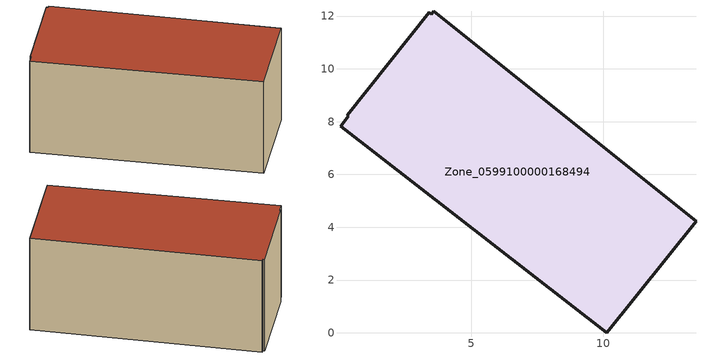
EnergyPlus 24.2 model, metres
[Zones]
Zone_0599100000168494
 floor ground (C_G): 3.4,12.14 3.49,12.07 3.58,12.18 13.51,4.23 10.14,0 0.04,7.83 0.35,8.2 0.3,8.24 z0.38
 wall outside (C_F): 3.4,12.14 0.3,8.24 0.35,8.2 0.04,7.83 10.14,0 13.51,4.23 3.58,12.18 3.49,12.07 3.4,12.14 z0.38:6.22
 roof outside (C_R): 3.49,12.07 3.4,12.14 0.3,8.24 0.35,8.2 0.04,7.83 10.14,0 13.51,4.23 3.58,12.18 z6.22
[BUILDING]
Pand.0599100000168494: North Axis=0; Terrain=City; Loads Convergence Tolerance Value=0.04; Temperature Convergence Tolerance Value=0.4; Solar Distribution=FullExterior; Maximum Number of Warmup Days=25; Minimum Number of Warmup Days=1
[Site:Location]
Rotterdam.The.Hague.AP_ZH_NLD Design_Conditions: Latitude=51.96; Longitude=4.45; Time Zone=1; Elevation=-4.5
[SITE:GROUNDTEMPERATURE:BUILDINGSURFACE]
18, 18, 18, 18, 18, 18, 18, 18, 18, 18, 18, 18
[MATERIAL] Thermal Absorptance=0.9; Solar Absorptance=0.7; Visible Absorptance=0.7
Name | Roughness | Thickness | Conductivity | Density | Specific Heat
G.TI.1975-1991 | MediumSmooth | 0.15 | 0.288461 | 540 | 1210
F.TI.1975-1991 | Rough | 0.3 | 0.230769 | 1920 | 840
R.TI.1975-1991 | MediumRough | 0.2 | 0.153846 | 1500 | 1000
[CONSTRUCTION]
C_G: G.TI.1975-1991
C_F: F.TI.1975-1991
C_R: R.TI.1975-1991
[ZONE]
Zone_0599100000168494: Type=1; Multiplier=1; Ceiling Height=Autocalculate; Volume=Autocalculate; Floor Area=autocalculate; Part of Total Floor Area=Yes
[ZONEINFILTRATION:DESIGNFLOWRATE]
Infil_Zone_0599100000168494: Zone or ZoneList or Space or SpaceList=Zone_0599100000168494; Schedule=AlwaysOn; Design Flow Rate Calculation Method=Flow/Area; Flow Rate per Floor Area=0.003; Constant Term Coefficient=1; Temperature Term Coefficient=0; Velocity Term Coefficient=0; Velocity Squared Term Coefficient=0
[HVACTEMPLATE:ZONE:IDEALLOADSAIRSYSTEM]
Zone_0599100000168494: Maximum Heating Supply Air Temperature=50; Minimum Cooling Supply Air Temperature=13; Maximum Heating Supply Air Humidity Ratio=0.0156; Minimum Cooling Supply Air Humidity Ratio=0.0077; Heating Limit=NoLimit; Cooling Limit=NoLimit; Dehumidification Control Type=ConstantSensibleHeatRatio; Cooling Sensible Heat Ratio=0.7; Dehumidification Setpoint=60; Humidification Control Type=None; Humidification Setpoint=30; Outdoor Air Method=None; Outdoor Air Flow Rate per Person=0.00944; Outdoor Air Flow Rate per Zone Floor Area=0; Outdoor Air Flow Rate per Zone=0; Demand Controlled Ventilation Type=None; Outdoor Air Economizer Type=NoEconomizer; Heat Recovery Type=None; Sensible Heat Recovery Effectiveness=0.7; Latent Heat Recovery Effectiveness=0.65
[ZONECONTROL:THERMOSTAT]
ThermostatControl_Zone_0599100000168494: Zone or ZoneList=Zone_0599100000168494; Control Type Schedule=DualSetpointControlType; Control 1=Thermostat_Zone_0599100000168494; Temperature Difference Between Cutout And Setpoint=0
[THERMOSTATSETPOINT:DUALSETPOINT]
Thermostat_Zone_0599100000168494: Heating Setpoint Temperature Schedule=HeatingSetpoint_Zone_0599100000168494; Cooling Setpoint Temperature Schedule=CoolingSetpoint_Zone_0599100000168494
[SCHEDULE:COMPACT]
HeatingSetpoint_Zone_0599100000168494: Through: 12/31, For: AllDays, Until: 24:00, 21
CoolingSetpoint_Zone_0599100000168494: Through: 12/31, For: AllDays, Until: 24:00, 24
DualSetpointControlType: Through: 12/31, For: AllDays, Until: 24:00, 4
AlwaysOn: Through: 12/31, For: AllDays, Until: 24:00, 1
